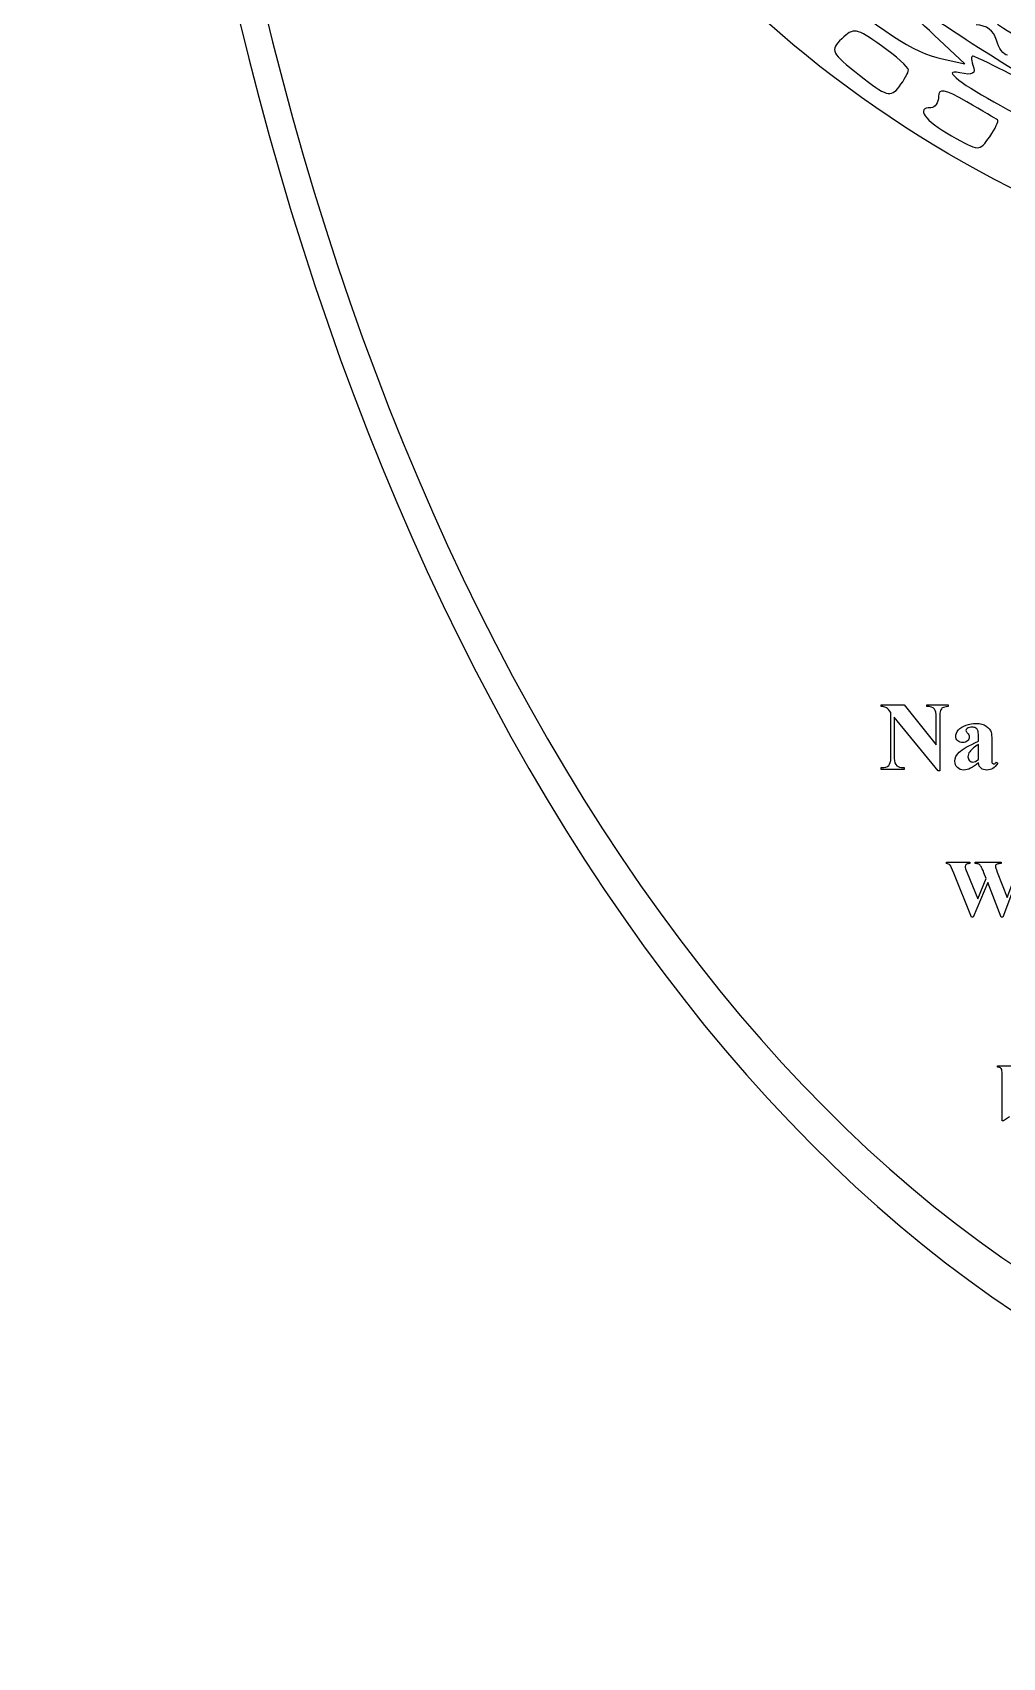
# Model space of a CAD drawing. Header units: millimetres. Extents: x 89 to 151, y 168 to 272.
# Drawn here: x 88.67 to 109.68, y 167.93 to 203.12 of the extents above; entities that cross this region are included whole.
import ezdxf

# ---------------------------------------------------------------- set-up
doc = ezdxf.new("R2010")
doc.units = ezdxf.units.MM
doc.layers.add('Layer_1', color=7, linetype='CONTINUOUS')

msp = doc.modelspace()

# ---------------------------------------------------------------- linework, layer by layer
at = {"layer": 'Layer_1', "color": 7}
for points in [[(108.37282, 202.548865), (108.86128, 202.444015), (108.19848, 203.068125)], [(108.4633, 185.12588), (108.4633, 185.15778), (108.96973, 185.15778), (108.96973, 185.12588)], [(109.08188, 185.12594), (109.08188, 185.15784), (109.64774, 185.15784), (109.64774, 185.12594)], [(110.04722, 184.92694), (109.68118, 183.96317), (109.64758, 183.96317), (109.35819, 184.71593), (109.03952, 183.96317), (109.00762, 183.96317), (108.6235, 184.9166)], [(108.91033, 184.92702), (109.13943, 184.3603), (109.32288, 184.803), (109.27468, 184.92702)], [(109.56254, 184.9429), (109.77527, 184.38996), (109.96561, 184.89036)], [(109.57135, 180.71624), (109.57135, 180.74814), (109.90554, 180.74812)], [(109.82975, 179.64398), (109.69625, 179.55698), (109.66695, 179.55698), (109.66695, 180.58104)]]:
    msp.add_lwpolyline(points, dxfattribs=at)
for points in [[(107.63955, 202.313455)], [(109.5693, 201.231105)]]:
    msp.add_lwpolyline(points, close=True, dxfattribs=at)
at = {"layer": 'Layer_1', "color": 5}
for points in [[(107.05194, 188.52819), (107.05194, 188.56639), (107.549, 188.56643)], [(107.25874, 187.40891), (107.25874, 188.39799), (107.22874, 188.43519)], [(108.31697, 188.29978), (108.31697, 187.13292), (108.28187, 187.13292), (107.33412, 188.29978), (107.33412, 187.40888)], [(107.549, 188.56643), (108.24043, 187.69723), (108.24043, 188.29978)], [(108.03784, 188.52821), (108.03784, 188.56641), (108.50086, 188.56641), (108.50086, 188.52821)], [(109.15509, 187.77574), (109.15509, 187.87284)], [(109.1551, 187.38299), (109.1551, 187.70648)], [(109.44353, 187.77582), (109.44353, 187.40065)], [(107.51604, 187.20318), (107.54914, 187.20318), (107.54914, 187.16498), (107.05201, 187.16498), (107.05201, 187.20318)], [(109.1551, 187.30785), (109.1551, 187.30759)], [(109.54263, 187.32235), (109.57363, 187.29755)]]:
    msp.add_lwpolyline(points, dxfattribs=at)
msp.add_lwpolyline([(109.15506, 187.38303)], close=True, dxfattribs=at)
at = {"layer": 'Layer_1', "color": 1}
for points in [[(93.315524, 241.001878), (88.672094, 222.318158), (91.238767, 200.812267), (99.818707, 186.512367)], [(99.818707, 186.512367), (108.398646, 172.212467), (121.302181, 167.934679), (132.512413, 175.673729)]]:
    msp.add_open_spline(points, degree=3, dxfattribs=at)
at = {"layer": 'Layer_1', "color": 7}
for points in [[(93.829234, 240.647235), (89.271868, 222.309809), (91.790969, 201.20252), (100.211883, 187.167662)], [(117.89723, 197.263831), (109.5538, 198.424111), (102.52503, 203.441875), (98.857026, 210.856425)], [(108.19848, 203.068125), (107.15484, 204.050865), (104.97763, 205.817353), (104.92078, 205.727508)], [(105.63796, 204.34491), (107.02875, 203.156965), (107.75165, 202.682205), (108.37282, 202.548865)], [(107.18954, 204.151226), (108.11031, 203.442715), (110.38789, 201.980265), (110.56291, 201.985165)], [(107.05356, 202.836095), (106.50832, 203.224045), (106.44858, 203.234345), (106.19458, 202.984215)], [(109.54622, 202.959625), (109.49422, 203.158445), (109.32413, 203.285275), (109.10948, 203.285275)], [(109.568116, 203.306155), (110.205626, 202.855935), (112.117376, 201.929855), (113.420336, 201.440085)], [(106.19458, 202.984215), (105.9397, 202.733215), (105.96505, 202.681165), (106.57705, 202.199125)], [(107.63955, 202.313455), (107.63955, 202.371555), (107.37585, 202.606775), (107.05356, 202.836095)], [(109.78483, 202.633985), (109.70043, 202.633985), (109.59306, 202.780525), (109.54622, 202.959625)], [(108.75148, 202.250155), (107.85414, 202.441535), (110.95104, 200.742345), (111.91876, 200.512365)], [(109.03632, 202.415235), (109.10832, 202.227565), (109.04032, 202.188445), (108.75148, 202.250155)], [(109.06412, 202.605315), (108.99692, 202.636015), (108.98432, 202.550515), (109.03632, 202.415235)], [(112.52418, 200.704165), (112.21246, 200.963645), (110.01994, 202.168335), (109.06412, 202.605315)], [(106.57705, 202.199125), (107.16526, 201.735805), (107.25336, 201.709765), (107.43602, 201.945305)], [(107.43602, 201.945305), (107.54795, 202.089655), (107.63955, 202.255325), (107.63955, 202.313455)], [(108.29083, 201.732985), (108.29083, 201.601675), (108.21763, 201.494245), (108.12801, 201.494245)], [(108.90141, 201.622155), (108.41531, 201.900455), (108.29083, 201.923045), (108.29083, 201.732985)], [(108.12801, 201.494245), (107.78812, 201.494245), (107.98766, 201.219765), (108.56918, 200.887435)], [(109.5693, 201.231115), (109.5378, 201.253915), (109.23723, 201.429885), (108.90141, 201.622155)], [(109.39989, 200.865935), (109.52454, 201.043975), (109.60083, 201.208295), (109.5693, 201.231105)], [(108.56918, 200.887435), (109.1704, 200.543825), (109.1742, 200.543735), (109.39989, 200.865935)], [(100.211883, 187.167662), (108.632798, 173.132804), (121.297172, 168.934303), (132.299627, 176.529913)], [(108.5417, 185.09058), (108.526167, 185.110713), (108.500033, 185.12248), (108.4633, 185.12588)], [(108.6235, 184.9166), (108.584433, 185.012493), (108.557167, 185.070487), (108.5417, 185.09058)], [(108.88793, 185.10698), (108.87473, 185.096047), (108.86813, 185.08228), (108.86813, 185.06568)], [(108.96973, 185.12588), (108.928997, 185.124547), (108.90173, 185.118247), (108.88793, 185.10698)], [(109.16368, 185.11134), (109.14528, 185.121073), (109.118013, 185.12594), (109.08188, 185.12594)], [(109.21358, 185.06224), (109.199247, 185.085173), (109.182613, 185.10154), (109.16368, 185.11134)], [(109.53404, 185.09624), (109.527173, 185.08704), (109.52374, 185.076407), (109.52374, 185.06434)], [(109.56244, 185.11694), (109.550373, 185.11294), (109.540907, 185.10604), (109.53404, 185.09624)], [(109.64774, 185.12594), (109.60814, 185.125367), (109.579707, 185.122367), (109.56244, 185.11694)], [(108.86813, 185.06568), (108.86813, 185.04388), (108.882197, 184.99766), (108.91033, 184.92702)], [(109.27468, 184.92702), (109.24828, 184.994773), (109.227913, 185.039847), (109.21358, 185.06224)], [(109.52374, 185.06434), (109.52374, 185.05114), (109.536673, 185.01066), (109.56254, 184.9429)], [(109.63335, 180.70244), (109.621283, 180.710507), (109.600617, 180.715107), (109.57135, 180.71624)], [(109.66095, 180.66714), (109.65495, 180.683207), (109.64575, 180.694973), (109.63335, 180.70244)], [(109.66695, 180.58104), (109.66695, 180.627573), (109.66495, 180.656273), (109.66095, 180.66714)]]:
    msp.add_open_spline(points, degree=3, dxfattribs=at)
at = {"layer": 'Layer_1', "color": 5}
for points in [[(107.15014, 188.50859), (107.127407, 188.520323), (107.094673, 188.526857), (107.05194, 188.52819)], [(107.22874, 188.43519), (107.19914, 188.47239), (107.17294, 188.496857), (107.15014, 188.50859)], [(108.20423, 188.47031), (108.171163, 188.51031), (108.1157, 188.52961), (108.03784, 188.52821)], [(108.24043, 188.29978), (108.24043, 188.38384), (108.228363, 188.440683), (108.20423, 188.47031)], [(108.33347, 188.43931), (108.32247, 188.412443), (108.31697, 188.365933), (108.31697, 188.29978)], [(108.38097, 188.49821), (108.36097, 188.486477), (108.345137, 188.466843), (108.33347, 188.43931)], [(108.50086, 188.52821), (108.441593, 188.52061), (108.40163, 188.51061), (108.38097, 188.49821)], [(108.66526, 187.8781), (108.66526, 187.9277), (108.684893, 187.974897), (108.72416, 188.01969)], [(108.72416, 188.01969), (108.763427, 188.065157), (108.818203, 188.099953), (108.88849, 188.12408)], [(108.91331, 188.0516), (108.895377, 188.0392), (108.88641, 188.024733), (108.88641, 188.0082)], [(108.88641, 188.0082), (108.88641, 187.993733), (108.896043, 187.975833), (108.91531, 187.9545)], [(108.88849, 188.12408), (108.95877, 188.148213), (109.031807, 188.16028), (109.1076, 188.16028)], [(109.02389, 188.0816), (108.97909, 188.0816), (108.94223, 188.0716), (108.91331, 188.0516)], [(108.91531, 187.9545), (108.94151, 187.9249), (108.95461, 187.8963), (108.95461, 187.8687)], [(109.09829, 188.0599), (109.076223, 188.074367), (109.051423, 188.0816), (109.02389, 188.0816)], [(109.14269, 188.0103), (109.13509, 188.029567), (109.12029, 188.0461), (109.09829, 188.0599)], [(109.1076, 188.16028), (109.19924, 188.16028), (109.271587, 188.140647), (109.32464, 188.10138)], [(109.15509, 187.87284), (109.15509, 187.94588), (109.150957, 187.9917), (109.14269, 188.0103)], [(109.32464, 188.10138), (109.378373, 188.06278), (109.41317, 188.02075), (109.42903, 187.97529)], [(109.42903, 187.97529), (109.438697, 187.946357), (109.44353, 187.879867), (109.44353, 187.77582)], [(108.70866, 187.7861), (108.679727, 187.8123), (108.66526, 187.842967), (108.66526, 187.8781)], [(108.81821, 187.7468), (108.77481, 187.7468), (108.738293, 187.7599), (108.70866, 187.7861)], [(108.74065, 187.54009), (108.80405, 187.599357), (108.942197, 187.677907), (109.15509, 187.77574)], [(108.91641, 187.7819), (108.89161, 187.7585), (108.858877, 187.7468), (108.81821, 187.7468)], [(108.95461, 187.8687), (108.95461, 187.834967), (108.941877, 187.806033), (108.91641, 187.7819)], [(109.1551, 187.70648), (109.071733, 187.657547), (109.009723, 187.605183), (108.96907, 187.54939)], [(107.05201, 187.20318), (107.129177, 187.203847), (107.18292, 187.219713), (107.21324, 187.25078)], [(107.21324, 187.25078), (107.243573, 187.28178), (107.25874, 187.33449), (107.25874, 187.40891)], [(107.33412, 187.40888), (107.33412, 187.32826), (107.352387, 187.273827), (107.38892, 187.24558)], [(107.38892, 187.24558), (107.42612, 187.217313), (107.468493, 187.20318), (107.51604, 187.20318)], [(108.64555, 187.34166), (108.64555, 187.41538), (108.67725, 187.481523), (108.74065, 187.54009)], [(108.70035, 187.20523), (108.663817, 187.241763), (108.64555, 187.28724), (108.64555, 187.34166)], [(108.83781, 187.15153), (108.782677, 187.15153), (108.736857, 187.16943), (108.70035, 187.20523)], [(109.1551, 187.30759), (109.03728, 187.20355), (108.931517, 187.15153), (108.83781, 187.15153)], [(108.96907, 187.54939), (108.942203, 187.51219), (108.92877, 187.474637), (108.92877, 187.43673)], [(108.92877, 187.43673), (108.92877, 187.405063), (108.940137, 187.377163), (108.96287, 187.35303)], [(108.96287, 187.35303), (108.98007, 187.33443), (109.00417, 187.32513), (109.03517, 187.32513)], [(109.03517, 187.32513), (109.069637, 187.32513), (109.1096, 187.34443), (109.15506, 187.38303)], [(109.2119, 187.19003), (109.1809, 187.21623), (109.161967, 187.255503), (109.1551, 187.30785)], [(109.44353, 187.40065), (109.44353, 187.356583), (109.445197, 187.328683), (109.44853, 187.31695)], [(109.44853, 187.31695), (109.451863, 187.30595), (109.45703, 187.297683), (109.46403, 187.29215)], [(109.46403, 187.29215), (109.470897, 187.286817), (109.47883, 187.28415), (109.48783, 187.28415)], [(109.57363, 187.29755), (109.539163, 187.24655), (109.503337, 187.209343), (109.46615, 187.18593)], [(109.48783, 187.28415), (109.505763, 187.28415), (109.52403, 187.296883), (109.54263, 187.32235)], [(109.34109, 187.15183), (109.285957, 187.15183), (109.242893, 187.164563), (109.2119, 187.19003)], [(109.46615, 187.18593), (109.429617, 187.163197), (109.38793, 187.15183), (109.34109, 187.15183)]]:
    msp.add_open_spline(points, degree=3, dxfattribs=at)

doc.saveas('drawing.dxf')
